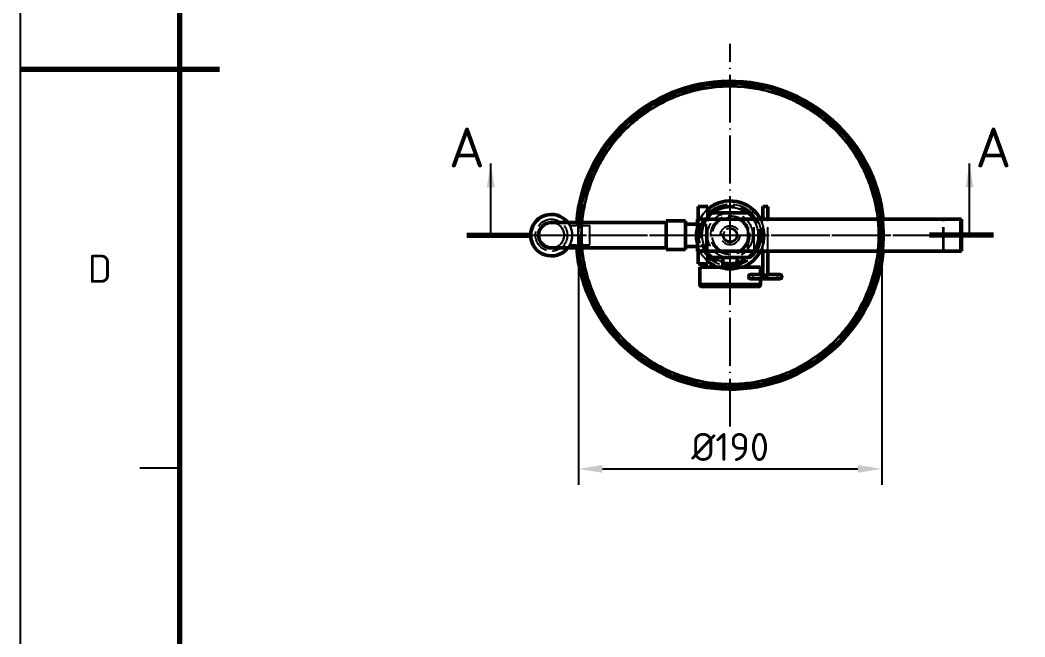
# Model space of a CAD drawing. Header units: millimetres. Extents: x 0 to 420, y 0 to 297.
# Drawn here: x 0 to 125.9, y 77.3 to 154.7 of the extents above; entities that cross this region are included whole.
import ezdxf
from ezdxf.enums import TextEntityAlignment as Align

# ---------------------------------------------------------------- set-up
doc = ezdxf.new("R2010")
doc.units = ezdxf.units.MM
doc.linetypes.add('ISO02-TRAZOS', pattern=[3.75, 3, -0.75])
doc.linetypes.add('ISO04-TRAZO-PUNTO', pattern=[7.625, 6, -0.75, 0.125, -0.75])
for name, color, linetype, lineweight in [('01-VISIBLE', 7, 'CONTINUOUS', 50), ('02-OCULTA', 4, 'ISO02-TRAZOS', 25), ('03-EJE', 1, 'ISO04-TRAZO-PUNTO', 25), ('04-COTA', 3, 'CONTINUOUS', 25), ('06-TEXTO', 7, 'CONTINUOUS', 25), ('07-RECUADRO', 7, 'CONTINUOUS', 70), ('08-FINA', 5, 'CONTINUOUS', 25)]:
    doc.layers.add(name, color=color, linetype=linetype, lineweight=lineweight)
doc.styles.add('ISO3098', font='isocpeur.ttf')
doc.dimstyles.new('FLAMA-ISO', dxfattribs={"dimtxt": 3.5, "dimasz": 3, "dimexe": 2, "dimexo": 1, "dimgap": 1, "dimtad": 1, "dimdec": 1, "dimtxsty": 'ISO3098', "dimcen": 2.5, "dimclrd": 3, "dimclre": 3, "dimclrt": 3, "dimazin": 3, "dimtfac": 1, "dimtmove": 0, "dimatfit": 3, "dimlwd": 25, "dimlwe": 25})

msp = doc.modelspace()

# ---------------------------------------------------------------- hatches: boundary and pattern name
at = {"layer": '08-FINA'}
h = msp.add_hatch(color=7, dxfattribs=at)
h.dxf.hatch_style = 1
h.paths.add_polyline_path([(59, 136.701), (58.5, 133.701), (59.5, 133.701)])
h = msp.add_hatch(color=7, dxfattribs=at)
h.dxf.hatch_style = 1
h.paths.add_polyline_path([(119, 136.701), (118.5, 133.701), (119.5, 133.701)])

# ---------------------------------------------------------------- linework, layer by layer
at = {"layer": '01-VISIBLE'}
for p, q in [((85, 129.701), (85, 131.301)), ((86.2, 129.701), (86.2, 131.301)), ((93.08, 129.701), (93.08, 131.301)), ((93.72, 129.701), (93.72, 131.301)), ((86.8, 130.501), (91.2, 130.501)), ((81, 129.301), (74.6, 129.301)), ((83.4, 129.501), (81, 129.501)), ((84.903, 129.101), (83.4, 129.101)), ((84.903, 125.701), (84.903, 129.701)), ((84.903, 129.701), (117.901, 129.701)), ((117.901, 125.701), (117.901, 129.701)), ((117.998, 129.701), (117.901, 129.701)), ((117.998, 125.701), (117.998, 129.701)), ((81, 126.101), (74.6, 126.101)), ((84.903, 126.301), (83.4, 126.301)), ((83.4, 125.901), (81, 125.901)), ((84.903, 125.701), (117.901, 125.701)), ((85, 124.101), (85, 125.701)), ((86.2, 124.101), (86.2, 125.701)), ((86.8, 124.901), (91.2, 124.901)), ((88.1, 124.901), (88.1, 123.701)), ((89.9, 124.901), (89.9, 123.701)), ((93.08, 122.78), (93.08, 125.701)), ((93.72, 122.78), (93.72, 125.701)), ((117.998, 125.701), (117.901, 125.701)), ((85.2, 123.701), (85.2, 121.501)), ((92.8, 123.701), (92.8, 122.781)), ((92.8, 122.221), (92.8, 121.501))]:
    msp.add_line(p, q, dxfattribs=at)
for points in [[(85, 131.301), (85.1, 131.301), (85.2, 131.301), (85.3, 131.301), (85.4, 131.301), (85.5, 131.301), (85.6, 131.301)], [(85.6, 131.301), (85.7, 131.301), (85.8, 131.301), (85.9, 131.301), (86, 131.301), (86.1, 131.301), (86.2, 131.301)], [(93.08, 131.301), (93.133, 131.301), (93.187, 131.301), (93.24, 131.301), (93.293, 131.301), (93.347, 131.301), (93.4, 131.301)], [(93.4, 131.301), (93.453, 131.301), (93.507, 131.301), (93.56, 131.301), (93.613, 131.301), (93.667, 131.301), (93.72, 131.301)], [(74.6, 129.301), (74.5, 129.301), (74.4, 129.301), (74.3, 129.301), (74.2, 129.301), (74.1, 129.301), (74, 129.301), (73.9, 129.301), (73.8, 129.301), (73.7, 129.301), (73.6, 129.301), (73.5, 129.301), (73.4, 129.301), (73.3, 129.301), (73.2, 129.301), (73.1, 129.301), (73, 129.301), (72.9, 129.301), (72.8, 129.301), (72.7, 129.301), (72.6, 129.301), (72.5, 129.301), (72.4, 129.301), (72.3, 129.301), (72.2, 129.301), (72.1, 129.301), (72, 129.301), (71.9, 129.301), (71.8, 129.301), (71.7, 129.301), (71.6, 129.301), (71.5, 129.301), (71.4, 129.301), (71.3, 129.301), (71.2, 129.301), (71.1, 129.301), (71, 129.301), (70.9, 129.301), (70.8, 129.301), (70.7, 129.301), (70.6, 129.301), (70.5, 129.301), (70.4, 129.301), (70.3, 129.301), (70.2, 129.301), (70.1, 129.301), (70, 129.301), (69.9, 129.301), (69.8, 129.301), (69.7, 129.301), (69.6, 129.301), (69.5, 129.301), (69.4, 129.301), (69.3, 129.301), (69.2, 129.301), (69.1, 129.301), (69, 129.301), (68.9, 129.301), (68.8, 129.301), (68.7, 129.301), (68.6, 129.301), (68.5, 129.301), (68.4, 129.301), (68.3, 129.301), (68.2, 129.301), (68.1, 129.301), (68, 129.301), (67.9, 129.301), (67.8, 129.301), (67.7, 129.301), (67.6, 129.301), (67.5, 129.301), (67.4, 129.301), (67.3, 129.301), (67.2, 129.301), (67.1, 129.301), (67, 129.301), (66.9, 129.301), (66.8, 129.301), (66.7, 129.301), (66.6, 129.301)], [(81, 125.901), (81, 126.001), (81, 126.101), (81, 126.201), (81, 126.301), (81, 126.401), (81, 126.501), (81, 126.601), (81, 126.701), (81, 126.801), (81, 126.901), (81, 127.001), (81, 127.101), (81, 127.201), (81, 127.301), (81, 127.401), (81, 127.501), (81, 127.601), (81, 127.701), (81, 127.801), (81, 127.901), (81, 128.001), (81, 128.101), (81, 128.201), (81, 128.301), (81, 128.401), (81, 128.501), (81, 128.601), (81, 128.701), (81, 128.801), (81, 128.901), (81, 129.001), (81, 129.101), (81, 129.201), (81, 129.301), (81, 129.401), (81, 129.501)], [(83.4, 125.901), (83.4, 126.001), (83.4, 126.101), (83.4, 126.201), (83.4, 126.301), (83.4, 126.401), (83.4, 126.501), (83.4, 126.601), (83.4, 126.701), (83.4, 126.801), (83.4, 126.901), (83.4, 127.001), (83.4, 127.101), (83.4, 127.201), (83.4, 127.301), (83.4, 127.401), (83.4, 127.501), (83.4, 127.601), (83.4, 127.701), (83.4, 127.801), (83.4, 127.901), (83.4, 128.001), (83.4, 128.101), (83.4, 128.201), (83.4, 128.301), (83.4, 128.401), (83.4, 128.501), (83.4, 128.601), (83.4, 128.701), (83.4, 128.801), (83.4, 128.901), (83.4, 129.001), (83.4, 129.101), (83.4, 129.201), (83.4, 129.301), (83.4, 129.401), (83.4, 129.501)], [(74.6, 126.101), (74.5, 126.101), (74.4, 126.101), (74.3, 126.101), (74.2, 126.101), (74.1, 126.101), (74, 126.101), (73.9, 126.101), (73.8, 126.101), (73.7, 126.101), (73.6, 126.101), (73.5, 126.101), (73.4, 126.101), (73.3, 126.101), (73.2, 126.101), (73.1, 126.101), (73, 126.101), (72.9, 126.101), (72.8, 126.101), (72.7, 126.101), (72.6, 126.101), (72.5, 126.101), (72.4, 126.101), (72.3, 126.101), (72.2, 126.101), (72.1, 126.101), (72, 126.101), (71.9, 126.101), (71.8, 126.101), (71.7, 126.101), (71.6, 126.101), (71.5, 126.101), (71.4, 126.101), (71.3, 126.101), (71.2, 126.101), (71.1, 126.101), (71, 126.101), (70.9, 126.101), (70.8, 126.101), (70.7, 126.101), (70.6, 126.101), (70.5, 126.101), (70.4, 126.101), (70.3, 126.101), (70.2, 126.101), (70.1, 126.101), (70, 126.101), (69.9, 126.101), (69.8, 126.101), (69.7, 126.101), (69.6, 126.101), (69.5, 126.101), (69.4, 126.101), (69.3, 126.101), (69.2, 126.101), (69.1, 126.101), (69, 126.101), (68.9, 126.101), (68.8, 126.101), (68.7, 126.101), (68.6, 126.101), (68.5, 126.101), (68.4, 126.101), (68.3, 126.101), (68.2, 126.101), (68.1, 126.101), (68, 126.101), (67.9, 126.101), (67.8, 126.101), (67.7, 126.101), (67.6, 126.101), (67.5, 126.101), (67.4, 126.101), (67.3, 126.101), (67.2, 126.101), (67.1, 126.101), (67, 126.101), (66.9, 126.101), (66.8, 126.101), (66.7, 126.101), (66.6, 126.101)], [(85, 124.101), (85.1, 124.101), (85.2, 124.101), (85.3, 124.101), (85.4, 124.101), (85.5, 124.101), (85.6, 124.101)], [(92.8, 123.701), (92.7, 123.701), (92.6, 123.701), (92.5, 123.701), (92.4, 123.701), (92.3, 123.701), (92.2, 123.701), (92.1, 123.701), (92, 123.701), (91.9, 123.701), (91.8, 123.701), (91.7, 123.701), (91.6, 123.701), (91.5, 123.701), (91.4, 123.701), (91.3, 123.701), (91.2, 123.701), (91.1, 123.701), (91, 123.701), (90.9, 123.701), (90.8, 123.701), (90.7, 123.701), (90.6, 123.701), (90.5, 123.701), (90.4, 123.701), (90.3, 123.701), (90.2, 123.701), (90.1, 123.701), (90, 123.701), (89.9, 123.701), (89.8, 123.701), (89.7, 123.701), (89.6, 123.701), (89.5, 123.701), (89.4, 123.701), (89.3, 123.701), (89.2, 123.701), (89.1, 123.701), (89, 123.701), (88.9, 123.701), (88.8, 123.701), (88.7, 123.701), (88.6, 123.701), (88.5, 123.701), (88.4, 123.701), (88.3, 123.701), (88.2, 123.701), (88.1, 123.701), (88, 123.701), (87.9, 123.701), (87.8, 123.701), (87.7, 123.701), (87.6, 123.701), (87.5, 123.701), (87.4, 123.701), (87.3, 123.701), (87.2, 123.701), (87.1, 123.701), (87, 123.701), (86.9, 123.701), (86.8, 123.701), (86.7, 123.701), (86.6, 123.701), (86.5, 123.701), (86.4, 123.701), (86.3, 123.701), (86.2, 123.701), (86.1, 123.701), (86, 123.701), (85.9, 123.701), (85.8, 123.701), (85.7, 123.701), (85.6, 123.701), (85.5, 123.701), (85.4, 123.701), (85.3, 123.701), (85.2, 123.701)], [(85.6, 124.101), (85.7, 124.101), (85.8, 124.101), (85.9, 124.101), (86, 124.101), (86.1, 124.101), (86.2, 124.101)], [(91.32, 122.501), (91.33, 122.574), (91.358, 122.641), (91.402, 122.699), (91.46, 122.744), (91.528, 122.772), (91.6, 122.781)], [(91.32, 122.501), (91.33, 122.429), (91.358, 122.361), (91.402, 122.303), (91.46, 122.259), (91.528, 122.231), (91.6, 122.221)], [(93.08, 122.781), (92.974, 122.781), (92.869, 122.781), (92.763, 122.781), (92.657, 122.781), (92.551, 122.781), (92.446, 122.781), (92.34, 122.781), (92.234, 122.781), (92.129, 122.781), (92.023, 122.781), (91.917, 122.781), (91.811, 122.781), (91.706, 122.781), (91.6, 122.781)], [(93.4, 122.221), (93.3, 122.221), (93.2, 122.221), (93.1, 122.221), (93, 122.221), (92.9, 122.221), (92.8, 122.221), (92.7, 122.221), (92.6, 122.221), (92.5, 122.221), (92.4, 122.221), (92.3, 122.221), (92.2, 122.221), (92.1, 122.221), (92, 122.221), (91.9, 122.221), (91.8, 122.221), (91.7, 122.221), (91.6, 122.221)], [(91.6, 122.221), (91.6, 122.221), (91.6, 122.221), (91.6, 122.221), (91.6, 122.221), (91.6, 122.221), (91.6, 122.221)], [(93.08, 122.78), (93.08, 122.78), (93.08, 122.781), (93.08, 122.781), (93.081, 122.781), (93.081, 122.781), (93.081, 122.781)], [(93.234, 122.501), (93.224, 122.554), (93.202, 122.603), (93.173, 122.648), (93.141, 122.692), (93.109, 122.735), (93.08, 122.78)], [(93.234, 122.501), (93.261, 122.501), (93.289, 122.501), (93.317, 122.501), (93.345, 122.501), (93.372, 122.501), (93.4, 122.501)], [(93.4, 122.501), (93.428, 122.501), (93.455, 122.501), (93.483, 122.501), (93.511, 122.501), (93.539, 122.501), (93.566, 122.501)], [(93.4, 122.221), (93.506, 122.221), (93.612, 122.221), (93.718, 122.221), (93.824, 122.221), (93.929, 122.221), (94.035, 122.221), (94.141, 122.221), (94.247, 122.221), (94.353, 122.221), (94.459, 122.221), (94.565, 122.221), (94.671, 122.221), (94.776, 122.221), (94.882, 122.221), (94.988, 122.221), (95.094, 122.221), (95.2, 122.221)], [(93.566, 122.501), (93.576, 122.554), (93.598, 122.603), (93.627, 122.648), (93.659, 122.692), (93.691, 122.735), (93.72, 122.78)], [(93.72, 122.78), (93.72, 122.78), (93.72, 122.781), (93.72, 122.781), (93.719, 122.781), (93.719, 122.781), (93.719, 122.781)], [(93.72, 122.781), (93.826, 122.781), (93.931, 122.781), (94.037, 122.781), (94.143, 122.781), (94.249, 122.781), (94.354, 122.781), (94.46, 122.781), (94.566, 122.781), (94.671, 122.781), (94.777, 122.781), (94.883, 122.781), (94.989, 122.781), (95.094, 122.781), (95.2, 122.781)], [(95.48, 122.501), (95.47, 122.574), (95.442, 122.641), (95.398, 122.699), (95.34, 122.744), (95.272, 122.772), (95.2, 122.781)], [(95.2, 122.221), (95.272, 122.231), (95.34, 122.259), (95.398, 122.303), (95.442, 122.361), (95.47, 122.429), (95.48, 122.501)], [(89, 121.501), (88.9, 121.501), (88.8, 121.501), (88.7, 121.501), (88.6, 121.501), (88.5, 121.501), (88.4, 121.501), (88.3, 121.501), (88.2, 121.501), (88.1, 121.501), (88, 121.501), (87.9, 121.501), (87.8, 121.501), (87.7, 121.501), (87.6, 121.501), (87.5, 121.501), (87.4, 121.501), (87.3, 121.501), (87.2, 121.501), (87.1, 121.501), (87, 121.501), (86.9, 121.501), (86.8, 121.501), (86.7, 121.501), (86.6, 121.501), (86.5, 121.501), (86.4, 121.501), (86.3, 121.501), (86.2, 121.501), (86.1, 121.501), (86, 121.501), (85.9, 121.501), (85.8, 121.501), (85.7, 121.501), (85.6, 121.501), (85.5, 121.501), (85.4, 121.501), (85.3, 121.501), (85.2, 121.501)], [(85.2, 121.501), (85.208, 121.439), (85.232, 121.381), (85.27, 121.332), (85.32, 121.293), (85.378, 121.269), (85.44, 121.261)], [(89, 121.261), (88.898, 121.261), (88.797, 121.261), (88.695, 121.261), (88.593, 121.261), (88.491, 121.261), (88.39, 121.261), (88.288, 121.261), (88.186, 121.261), (88.085, 121.261), (87.983, 121.261), (87.881, 121.261), (87.779, 121.261), (87.678, 121.261), (87.576, 121.261), (87.474, 121.261), (87.373, 121.261), (87.271, 121.261), (87.169, 121.261), (87.067, 121.261), (86.966, 121.261), (86.864, 121.261), (86.762, 121.261), (86.661, 121.261), (86.559, 121.261), (86.457, 121.261), (86.355, 121.261), (86.254, 121.261), (86.152, 121.261), (86.05, 121.261), (85.949, 121.261), (85.847, 121.261), (85.745, 121.261), (85.643, 121.261), (85.542, 121.261), (85.44, 121.261)], [(85.44, 121.261), (85.54, 121.261), (85.641, 121.261), (85.741, 121.261), (85.841, 121.261), (85.941, 121.261), (86.042, 121.261), (86.142, 121.261), (86.242, 121.261), (86.343, 121.261), (86.443, 121.261), (86.543, 121.261), (86.643, 121.261), (86.744, 121.261), (86.844, 121.261), (86.944, 121.261), (87.045, 121.261), (87.145, 121.261), (87.245, 121.261), (87.345, 121.261), (87.446, 121.261), (87.546, 121.261), (87.646, 121.261), (87.746, 121.261), (87.847, 121.261), (87.947, 121.261), (88.047, 121.261), (88.148, 121.261), (88.248, 121.261), (88.348, 121.261), (88.448, 121.261), (88.549, 121.261), (88.649, 121.261), (88.749, 121.261), (88.85, 121.261), (88.95, 121.261), (89.05, 121.261), (89.15, 121.261), (89.251, 121.261), (89.351, 121.261), (89.451, 121.261), (89.552, 121.261), (89.652, 121.261), (89.752, 121.261), (89.852, 121.261), (89.953, 121.261), (90.053, 121.261), (90.153, 121.261), (90.254, 121.261), (90.354, 121.261), (90.454, 121.261), (90.554, 121.261), (90.655, 121.261), (90.755, 121.261), (90.855, 121.261), (90.955, 121.261), (91.056, 121.261), (91.156, 121.261), (91.256, 121.261), (91.357, 121.261), (91.457, 121.261), (91.557, 121.261), (91.657, 121.261), (91.758, 121.261), (91.858, 121.261), (91.958, 121.261), (92.059, 121.261), (92.159, 121.261), (92.259, 121.261), (92.359, 121.261), (92.46, 121.261), (92.56, 121.261)], [(92.8, 121.501), (92.7, 121.501), (92.6, 121.501), (92.5, 121.501), (92.4, 121.501), (92.3, 121.501), (92.2, 121.501), (92.1, 121.501), (92, 121.501), (91.9, 121.501), (91.8, 121.501), (91.7, 121.501), (91.6, 121.501), (91.5, 121.501), (91.4, 121.501), (91.3, 121.501), (91.2, 121.501), (91.1, 121.501), (91, 121.501), (90.9, 121.501), (90.8, 121.501), (90.7, 121.501), (90.6, 121.501), (90.5, 121.501), (90.4, 121.501), (90.3, 121.501), (90.2, 121.501), (90.1, 121.501), (90, 121.501), (89.9, 121.501), (89.8, 121.501), (89.7, 121.501), (89.6, 121.501), (89.5, 121.501), (89.4, 121.501), (89.3, 121.501), (89.2, 121.501), (89.1, 121.501), (89, 121.501)], [(89, 121.261), (89.102, 121.261), (89.203, 121.261), (89.305, 121.261), (89.407, 121.261), (89.509, 121.261), (89.61, 121.261), (89.712, 121.261), (89.814, 121.261), (89.915, 121.261), (90.017, 121.261), (90.119, 121.261), (90.221, 121.261), (90.322, 121.261), (90.424, 121.261), (90.526, 121.261), (90.627, 121.261), (90.729, 121.261), (90.831, 121.261), (90.933, 121.261), (91.034, 121.261), (91.136, 121.261), (91.238, 121.261), (91.339, 121.261), (91.441, 121.261), (91.543, 121.261), (91.645, 121.261), (91.746, 121.261), (91.848, 121.261), (91.95, 121.261), (92.051, 121.261), (92.153, 121.261), (92.255, 121.261), (92.357, 121.261), (92.458, 121.261), (92.56, 121.261)], [(92.8, 121.501), (92.792, 121.439), (92.768, 121.381), (92.73, 121.332), (92.68, 121.293), (92.622, 121.269), (92.56, 121.261)]]:
    msp.add_lwpolyline(points, dxfattribs=at)
for centre, radius, start, end in [((89, 127.701), 19.3, 5.94806, 175.24463), ((89, 127.701), 19.1, 6.01058, 175.19472), ((89, 127.701), 4.3, 27.71775, 130.62933), ((66.6, 127.701), 2.6, 37.97987, -37.97987), ((86.8, 129.701), 0.8, 90, 138.59038), ((91.2, 129.701), 0.8, 0, 90), ((66.6, 127.701), 1.6, 90, -90), ((89, 127.701), 19.3, -175.24463, -5.94806), ((89, 127.701), 19.1, -175.19472, -6.01058), ((86.8, 125.701), 0.8, -138.59038, -90), ((89, 127.701), 4.3, -68.4711, -27.71775), ((91.2, 125.701), 0.8, -90, 0), ((89, 127.701), 4.3, -130.62933, -111.5289)]:
    msp.add_arc(centre, radius, start, end, dxfattribs=at)
at = {"layer": '02-OCULTA'}
for p, q in [((86.8, 130.501), (91.2, 130.501)), ((68.952, 128.901), (69.737, 128.901)), ((68.952, 128.901), (69.737, 128.901)), ((70.078, 128.901), (71.4, 128.901)), ((70.078, 128.901), (71.4, 128.901)), ((71.4, 126.501), (71.4, 128.901)), ((71.4, 126.501), (71.4, 128.901)), ((85, 129.701), (84.903, 129.701)), ((86, 129.101), (84.903, 129.101)), ((85, 125.701), (85, 129.701)), ((85, 129.701), (117.998, 129.701)), ((85, 125.701), (85, 129.701)), ((86, 125.701), (86, 129.701)), ((86, 125.701), (86, 129.701)), ((86.2, 125.701), (86.2, 129.701)), ((91.204, 129.701), (91.288, 129.701)), ((91.204, 125.701), (91.204, 129.701)), ((91.204, 129.701), (115.715, 129.701)), ((91.288, 125.701), (91.288, 129.701)), ((91.288, 129.701), (115.799, 129.701)), ((92, 125.701), (92, 129.701)), ((92, 125.701), (92, 129.701)), ((93.08, 125.701), (93.08, 129.701)), ((93.72, 125.701), (93.72, 129.701)), ((115.715, 129.701), (115.799, 129.701)), ((115.715, 125.701), (115.715, 129.701)), ((115.799, 125.701), (115.799, 129.701)), ((68.952, 126.501), (69.737, 126.501)), ((68.952, 126.501), (69.737, 126.501)), ((70.078, 126.501), (71.4, 126.501)), ((70.078, 126.501), (71.4, 126.501)), ((86, 126.301), (84.903, 126.301)), ((85, 125.701), (84.903, 125.701)), ((85, 125.701), (117.998, 125.701)), ((86.8, 124.901), (91.2, 124.901)), ((91.204, 125.701), (91.288, 125.701)), ((91.204, 125.701), (115.715, 125.701)), ((91.288, 125.701), (115.799, 125.701)), ((115.715, 125.701), (115.799, 125.701)), ((92.8, 122.781), (92.8, 122.221)), ((88.7, 108.801), (89.3, 108.801)), ((88.7, 108.641), (88.7, 108.801)), ((88.7, 108.641), (88.7, 108.801)), ((88.7, 108.801), (89.3, 108.801)), ((88.7, 108.641), (89.3, 108.641)), ((88.7, 108.641), (89.3, 108.641)), ((89.3, 108.641), (89.3, 108.801)), ((89.3, 108.641), (89.3, 108.801))]:
    msp.add_line(p, q, dxfattribs=at)
for points in [[(107.7, 127.701), (107.698, 127.995), (107.691, 128.289), (107.68, 128.582), (107.664, 128.875), (107.643, 129.168), (107.618, 129.461), (107.588, 129.753), (107.553, 130.045), (107.514, 130.336), (107.47, 130.627), (107.422, 130.916), (107.369, 131.205), (107.312, 131.493), (107.25, 131.78), (107.183, 132.067), (107.112, 132.352), (107.037, 132.636), (106.957, 132.918), (106.873, 133.2), (106.784, 133.48), (106.691, 133.758), (106.594, 134.035), (106.492, 134.311), (106.386, 134.585), (106.276, 134.857), (106.162, 135.128), (106.043, 135.396), (105.92, 135.663), (105.793, 135.928), (105.661, 136.191), (105.526, 136.451), (105.387, 136.71), (105.243, 136.966), (105.096, 137.22), (104.944, 137.472), (104.789, 137.721), (104.629, 137.968), (104.466, 138.212), (104.299, 138.454), (104.129, 138.693), (103.954, 138.929), (103.776, 139.163), (103.594, 139.393), (103.409, 139.621), (103.22, 139.846), (103.027, 140.068), (102.831, 140.287), (102.632, 140.503), (102.429, 140.715), (102.223, 140.924), (102.014, 141.13), (101.801, 141.333), (101.586, 141.533), (101.367, 141.729), (101.145, 141.921), (100.92, 142.11), (100.692, 142.296), (100.462, 142.477), (100.228, 142.656), (99.992, 142.83), (99.753, 143.001), (99.511, 143.168), (99.267, 143.331), (99.02, 143.49), (98.771, 143.646), (98.519, 143.797), (98.265, 143.945), (98.009, 144.088), (97.75, 144.228), (97.49, 144.363), (97.227, 144.494), (96.962, 144.622), (96.695, 144.745), (96.427, 144.863), (96.156, 144.978), (95.884, 145.088), (95.61, 145.194), (95.334, 145.296), (95.057, 145.393), (94.779, 145.486), (94.499, 145.574), (94.217, 145.659), (93.934, 145.738), (93.651, 145.814), (93.365, 145.884), (93.079, 145.951), (92.792, 146.013), (92.504, 146.07), (92.215, 146.123), (91.925, 146.171), (91.635, 146.214), (91.344, 146.254), (91.052, 146.288), (90.76, 146.318), (90.467, 146.343), (90.174, 146.364), (89.881, 146.38), (89.587, 146.392), (89.294, 146.399), (89, 146.401), (88.706, 146.399), (88.413, 146.392), (88.119, 146.38), (87.826, 146.364), (87.533, 146.343), (87.24, 146.318), (86.948, 146.288), (86.656, 146.254), (86.365, 146.214), (86.075, 146.171), (85.785, 146.123), (85.496, 146.07), (85.208, 146.013), (84.921, 145.951), (84.635, 145.884), (84.349, 145.814), (84.066, 145.738), (83.783, 145.659), (83.501, 145.575), (83.221, 145.486), (82.943, 145.393), (82.666, 145.296), (82.39, 145.194), (82.116, 145.088), (81.844, 144.978), (81.573, 144.863), (81.305, 144.745), (81.038, 144.622), (80.773, 144.494), (80.51, 144.363), (80.25, 144.228), (79.991, 144.088), (79.735, 143.945), (79.481, 143.797), (79.229, 143.646), (78.98, 143.49), (78.733, 143.331), (78.489, 143.168), (78.247, 143.001), (78.008, 142.83), (77.772, 142.656), (77.538, 142.477), (77.308, 142.296), (77.08, 142.11), (76.855, 141.921), (76.633, 141.729), (76.414, 141.533), (76.199, 141.333), (75.986, 141.13), (75.777, 140.924), (75.571, 140.715), (75.368, 140.502), (75.169, 140.287), (74.973, 140.068), (74.78, 139.846), (74.591, 139.621), (74.406, 139.393), (74.224, 139.163), (74.046, 138.929), (73.871, 138.693), (73.701, 138.454), (73.534, 138.212), (73.371, 137.968), (73.211, 137.721), (73.056, 137.472), (72.904, 137.22), (72.757, 136.966), (72.613, 136.71), (72.474, 136.451), (72.339, 136.191), (72.207, 135.928), (72.08, 135.663), (71.957, 135.396), (71.838, 135.128), (71.724, 134.857), (71.614, 134.585), (71.508, 134.311), (71.406, 134.035), (71.308, 133.758), (71.215, 133.48), (71.127, 133.2), (71.043, 132.918), (70.963, 132.636), (70.887, 132.352), (70.817, 132.067), (70.75, 131.781), (70.688, 131.493), (70.631, 131.205), (70.578, 130.916), (70.53, 130.627), (70.486, 130.336), (70.447, 130.045), (70.412, 129.753), (70.382, 129.461), (70.357, 129.168), (70.336, 128.875), (70.32, 128.582), (70.309, 128.289), (70.302, 127.995), (70.299, 127.701), (70.302, 127.408), (70.308, 127.114), (70.32, 126.82), (70.336, 126.527), (70.357, 126.234), (70.382, 125.941), (70.412, 125.649), (70.447, 125.358), (70.486, 125.066), (70.53, 124.776), (70.578, 124.486), (70.631, 124.197), (70.689, 123.909), (70.75, 123.622), (70.817, 123.336), (70.888, 123.051), (70.963, 122.767), (71.043, 122.484), (71.127, 122.203), (71.216, 121.923), (71.309, 121.644), (71.406, 121.367), (71.508, 121.092), (71.614, 120.818), (71.724, 120.545), (71.838, 120.275), (71.957, 120.006), (72.08, 119.739), (72.207, 119.475), (72.339, 119.212), (72.474, 118.951), (72.613, 118.693), (72.757, 118.436), (72.904, 118.182), (73.056, 117.931), (73.211, 117.681), (73.37, 117.435), (73.534, 117.19), (73.701, 116.949), (73.871, 116.71), (74.046, 116.473), (74.224, 116.24), (74.406, 116.009), (74.591, 115.781), (74.78, 115.556), (74.973, 115.335), (75.169, 115.116), (75.368, 114.9), (75.571, 114.687), (75.777, 114.478), (75.986, 114.272), (76.199, 114.069), (76.414, 113.87), (76.633, 113.674), (76.855, 113.481), (77.08, 113.292), (77.308, 113.107), (77.538, 112.925), (77.772, 112.747), (78.008, 112.572), (78.247, 112.402), (78.489, 112.235), (78.733, 112.071), (78.98, 111.912), (79.229, 111.757), (79.481, 111.605), (79.735, 111.458), (79.991, 111.314), (80.25, 111.175), (80.51, 111.039), (80.773, 110.908), (81.038, 110.781), (81.305, 110.658), (81.573, 110.539), (81.844, 110.425), (82.116, 110.315), (82.39, 110.209), (82.666, 110.107), (82.943, 110.01), (83.221, 109.917), (83.501, 109.828), (83.783, 109.744), (84.066, 109.664), (84.349, 109.589), (84.635, 109.518), (84.921, 109.452), (85.208, 109.39), (85.496, 109.333), (85.785, 109.28), (86.075, 109.232), (86.365, 109.188), (86.656, 109.149), (86.948, 109.114), (87.24, 109.084), (87.533, 109.059), (87.826, 109.038), (88.119, 109.022), (88.413, 109.011), (88.706, 109.004), (89, 109.002), (89.294, 109.004), (89.587, 109.011), (89.881, 109.022), (90.174, 109.038), (90.467, 109.059), (90.76, 109.084), (91.052, 109.114), (91.344, 109.149), (91.635, 109.188), (91.925, 109.232), (92.215, 109.28), (92.504, 109.333), (92.792, 109.39), (93.079, 109.452), (93.365, 109.518), (93.651, 109.589), (93.934, 109.664), (94.217, 109.744), (94.499, 109.828), (94.779, 109.917), (95.057, 110.01), (95.334, 110.107), (95.61, 110.209), (95.884, 110.314), (96.156, 110.425), (96.427, 110.539), (96.695, 110.658), (96.962, 110.781), (97.227, 110.908), (97.49, 111.039), (97.75, 111.175), (98.009, 111.314), (98.265, 111.458), (98.519, 111.605), (98.771, 111.757), (99.02, 111.912), (99.267, 112.071), (99.511, 112.235), (99.753, 112.402), (99.992, 112.572), (100.228, 112.747), (100.462, 112.925), (100.692, 113.107), (100.92, 113.292), (101.145, 113.481), (101.367, 113.674), (101.586, 113.87), (101.801, 114.069), (102.014, 114.272), (102.223, 114.478), (102.429, 114.687), (102.632, 114.9), (102.831, 115.116), (103.027, 115.335), (103.22, 115.556), (103.409, 115.781), (103.594, 116.009), (103.776, 116.24), (103.954, 116.473), (104.129, 116.71), (104.299, 116.949), (104.466, 117.19), (104.629, 117.435), (104.789, 117.681), (104.944, 117.931), (105.096, 118.182), (105.243, 118.436), (105.387, 118.693), (105.526, 118.951), (105.661, 119.212), (105.793, 119.475), (105.92, 119.739), (106.043, 120.006), (106.162, 120.275), (106.276, 120.545), (106.386, 120.818), (106.492, 121.092), (106.594, 121.367), (106.691, 121.644), (106.784, 121.923), (106.873, 122.203), (106.957, 122.484), (107.037, 122.767), (107.112, 123.051), (107.183, 123.336), (107.25, 123.622), (107.312, 123.909), (107.369, 124.197), (107.422, 124.486), (107.47, 124.776), (107.514, 125.066), (107.553, 125.358), (107.588, 125.649), (107.618, 125.941), (107.643, 126.234), (107.664, 126.527), (107.68, 126.82), (107.691, 127.114), (107.698, 127.408), (107.7, 127.701)], [(107.6, 127.701), (107.598, 127.993), (107.591, 128.286), (107.58, 128.577), (107.564, 128.869), (107.543, 129.161), (107.518, 129.452), (107.488, 129.742), (107.454, 130.032), (107.415, 130.322), (107.371, 130.611), (107.323, 130.899), (107.271, 131.187), (107.214, 131.473), (107.152, 131.759), (107.086, 132.043), (107.016, 132.327), (106.941, 132.609), (106.861, 132.89), (106.777, 133.17), (106.689, 133.449), (106.597, 133.726), (106.5, 134.002), (106.399, 134.276), (106.293, 134.548), (106.184, 134.819), (106.07, 135.088), (105.952, 135.355), (105.829, 135.621), (105.703, 135.884), (105.572, 136.145), (105.438, 136.405), (105.299, 136.662), (105.156, 136.917), (105.01, 137.169), (104.859, 137.42), (104.704, 137.668), (104.546, 137.913), (104.384, 138.156), (104.218, 138.396), (104.048, 138.634), (103.874, 138.869), (103.697, 139.101), (103.516, 139.331), (103.332, 139.557), (103.144, 139.781), (102.952, 140.002), (102.757, 140.22), (102.559, 140.434), (102.357, 140.645), (102.152, 140.854), (101.944, 141.059), (101.733, 141.26), (101.518, 141.459), (101.301, 141.654), (101.08, 141.845), (100.856, 142.033), (100.63, 142.218), (100.4, 142.398), (100.168, 142.576), (99.933, 142.749), (99.695, 142.919), (99.455, 143.085), (99.212, 143.248), (98.967, 143.406), (98.719, 143.561), (98.468, 143.711), (98.216, 143.858), (97.961, 144.001), (97.704, 144.139), (97.444, 144.274), (97.183, 144.405), (96.92, 144.531), (96.654, 144.653), (96.387, 144.772), (96.118, 144.885), (95.847, 144.995), (95.575, 145.1), (95.301, 145.202), (95.025, 145.298), (94.748, 145.391), (94.469, 145.479), (94.189, 145.563), (93.908, 145.642), (93.626, 145.717), (93.342, 145.787), (93.057, 145.853), (92.772, 145.915), (92.485, 145.972), (92.198, 146.024), (91.91, 146.072), (91.621, 146.115), (91.331, 146.154), (91.041, 146.189), (90.75, 146.218), (90.459, 146.244), (90.168, 146.264), (89.876, 146.28), (89.584, 146.292), (89.292, 146.299), (89, 146.301), (88.708, 146.299), (88.416, 146.292), (88.124, 146.28), (87.832, 146.264), (87.541, 146.244), (87.25, 146.218), (86.959, 146.189), (86.669, 146.154), (86.379, 146.115), (86.09, 146.072), (85.802, 146.024), (85.515, 145.972), (85.228, 145.915), (84.943, 145.853), (84.658, 145.787), (84.374, 145.717), (84.092, 145.642), (83.811, 145.563), (83.531, 145.479), (83.252, 145.391), (82.975, 145.298), (82.699, 145.202), (82.425, 145.101), (82.153, 144.995), (81.882, 144.885), (81.613, 144.772), (81.346, 144.653), (81.08, 144.531), (80.817, 144.405), (80.556, 144.274), (80.296, 144.139), (80.039, 144.001), (79.784, 143.858), (79.532, 143.711), (79.281, 143.561), (79.033, 143.406), (78.788, 143.248), (78.545, 143.085), (78.305, 142.919), (78.067, 142.749), (77.832, 142.576), (77.6, 142.398), (77.37, 142.218), (77.144, 142.033), (76.92, 141.845), (76.699, 141.654), (76.482, 141.459), (76.267, 141.26), (76.056, 141.059), (75.848, 140.854), (75.643, 140.645), (75.441, 140.434), (75.243, 140.219), (75.048, 140.002), (74.856, 139.781), (74.668, 139.557), (74.484, 139.331), (74.303, 139.101), (74.126, 138.869), (73.952, 138.634), (73.783, 138.396), (73.616, 138.156), (73.454, 137.913), (73.296, 137.668), (73.141, 137.42), (72.991, 137.169), (72.844, 136.917), (72.701, 136.662), (72.562, 136.405), (72.428, 136.145), (72.297, 135.884), (72.171, 135.621), (72.048, 135.355), (71.93, 135.088), (71.816, 134.819), (71.707, 134.548), (71.601, 134.276), (71.5, 134.002), (71.403, 133.726), (71.311, 133.449), (71.222, 133.17), (71.139, 132.89), (71.059, 132.609), (70.984, 132.327), (70.914, 132.043), (70.848, 131.759), (70.786, 131.473), (70.729, 131.187), (70.676, 130.899), (70.628, 130.611), (70.585, 130.322), (70.546, 130.033), (70.512, 129.742), (70.482, 129.452), (70.457, 129.161), (70.436, 128.869), (70.42, 128.577), (70.409, 128.286), (70.402, 127.993), (70.399, 127.701), (70.402, 127.409), (70.408, 127.117), (70.42, 126.825), (70.436, 126.533), (70.457, 126.242), (70.482, 125.951), (70.512, 125.66), (70.546, 125.37), (70.585, 125.081), (70.629, 124.792), (70.677, 124.503), (70.729, 124.216), (70.786, 123.93), (70.848, 123.644), (70.914, 123.359), (70.985, 123.076), (71.06, 122.793), (71.139, 122.512), (71.223, 122.232), (71.311, 121.954), (71.403, 121.677), (71.5, 121.401), (71.601, 121.127), (71.707, 120.854), (71.816, 120.584), (71.93, 120.315), (72.048, 120.047), (72.171, 119.782), (72.297, 119.519), (72.428, 119.257), (72.562, 118.998), (72.701, 118.741), (72.844, 118.486), (72.99, 118.233), (73.141, 117.983), (73.296, 117.735), (73.454, 117.489), (73.616, 117.246), (73.782, 117.006), (73.952, 116.768), (74.126, 116.533), (74.303, 116.301), (74.484, 116.072), (74.668, 115.845), (74.856, 115.621), (75.048, 115.401), (75.243, 115.183), (75.441, 114.968), (75.643, 114.757), (75.848, 114.549), (76.056, 114.344), (76.267, 114.142), (76.482, 113.944), (76.699, 113.749), (76.92, 113.557), (77.144, 113.369), (77.37, 113.185), (77.6, 113.004), (77.832, 112.827), (78.067, 112.653), (78.305, 112.483), (78.545, 112.317), (78.788, 112.155), (79.033, 111.997), (79.281, 111.842), (79.532, 111.691), (79.784, 111.545), (80.039, 111.402), (80.296, 111.263), (80.556, 111.128), (80.817, 110.998), (81.08, 110.871), (81.346, 110.749), (81.613, 110.631), (81.882, 110.517), (82.153, 110.407), (82.425, 110.302), (82.699, 110.201), (82.975, 110.104), (83.252, 110.012), (83.531, 109.924), (83.811, 109.84), (84.092, 109.761), (84.374, 109.686), (84.658, 109.615), (84.943, 109.549), (85.228, 109.488), (85.515, 109.431), (85.802, 109.378), (86.09, 109.33), (86.379, 109.287), (86.669, 109.248), (86.959, 109.214), (87.25, 109.184), (87.541, 109.159), (87.832, 109.138), (88.124, 109.122), (88.416, 109.111), (88.708, 109.104), (89, 109.102), (89.292, 109.104), (89.584, 109.111), (89.876, 109.122), (90.168, 109.138), (90.459, 109.159), (90.75, 109.184), (91.041, 109.214), (91.331, 109.248), (91.621, 109.287), (91.91, 109.33), (92.198, 109.378), (92.485, 109.431), (92.772, 109.488), (93.057, 109.549), (93.342, 109.615), (93.626, 109.686), (93.908, 109.761), (94.189, 109.84), (94.469, 109.924), (94.748, 110.012), (95.025, 110.104), (95.301, 110.201), (95.575, 110.302), (95.847, 110.407), (96.118, 110.517), (96.387, 110.631), (96.654, 110.749), (96.92, 110.871), (97.183, 110.998), (97.444, 111.128), (97.704, 111.263), (97.961, 111.402), (98.216, 111.545), (98.468, 111.691), (98.719, 111.842), (98.967, 111.997), (99.212, 112.155), (99.455, 112.317), (99.695, 112.483), (99.933, 112.653), (100.168, 112.827), (100.4, 113.004), (100.63, 113.185), (100.856, 113.369), (101.08, 113.557), (101.301, 113.749), (101.518, 113.944), (101.733, 114.142), (101.944, 114.344), (102.152, 114.549), (102.357, 114.757), (102.559, 114.968), (102.757, 115.183), (102.952, 115.401), (103.144, 115.621), (103.332, 115.845), (103.516, 116.072), (103.697, 116.301), (103.874, 116.533), (104.048, 116.768), (104.218, 117.006), (104.384, 117.247), (104.546, 117.489), (104.704, 117.735), (104.859, 117.983), (105.01, 118.233), (105.156, 118.486), (105.299, 118.741), (105.438, 118.998), (105.572, 119.257), (105.703, 119.519), (105.829, 119.782), (105.952, 120.047), (106.07, 120.315), (106.184, 120.584), (106.293, 120.854), (106.399, 121.127), (106.5, 121.401), (106.597, 121.677), (106.689, 121.954), (106.777, 122.232), (106.861, 122.512), (106.941, 122.793), (107.016, 123.076), (107.086, 123.359), (107.152, 123.644), (107.214, 123.929), (107.271, 124.216), (107.323, 124.503), (107.372, 124.792), (107.415, 125.081), (107.454, 125.37), (107.488, 125.66), (107.518, 125.951), (107.543, 126.242), (107.564, 126.533), (107.58, 126.825), (107.591, 127.117), (107.598, 127.409), (107.6, 127.701)], [(86.2, 131.301), (86.1, 131.301), (86, 131.301), (85.9, 131.301), (85.8, 131.301), (85.7, 131.301), (85.6, 131.301), (85.5, 131.301), (85.4, 131.301), (85.3, 131.301), (85.2, 131.301), (85.1, 131.301), (85, 131.301)], [(92.5, 127.701), (92.499, 127.601), (92.494, 127.501), (92.487, 127.4), (92.477, 127.3), (92.464, 127.201), (92.448, 127.102), (92.43, 127.003), (92.408, 126.905), (92.384, 126.808), (92.357, 126.711), (92.327, 126.615), (92.295, 126.52), (92.259, 126.426), (92.221, 126.333), (92.181, 126.241), (92.138, 126.15), (92.092, 126.061), (92.044, 125.973), (91.993, 125.886), (91.939, 125.801), (91.884, 125.718), (91.826, 125.636), (91.765, 125.556), (91.703, 125.477), (91.638, 125.401), (91.571, 125.326), (91.501, 125.253), (91.43, 125.182), (91.357, 125.114), (91.282, 125.047), (91.205, 124.983), (91.126, 124.921), (91.045, 124.861), (90.963, 124.803), (90.879, 124.748), (90.793, 124.696), (90.706, 124.645), (90.618, 124.598), (90.528, 124.553), (90.437, 124.51), (90.345, 124.47), (90.252, 124.433), (90.158, 124.398), (90.062, 124.366), (89.966, 124.337), (89.869, 124.311), (89.772, 124.287), (89.674, 124.267), (89.575, 124.249), (89.475, 124.234), (89.376, 124.222), (89.276, 124.212), (89.176, 124.206), (89.075, 124.202), (88.975, 124.201), (88.874, 124.204), (88.774, 124.209), (88.674, 124.216), (88.574, 124.227), (88.475, 124.241), (88.376, 124.257), (88.277, 124.277), (88.179, 124.299), (88.082, 124.324), (87.985, 124.351), (87.89, 124.382), (87.795, 124.415), (87.701, 124.451), (87.609, 124.49), (87.517, 124.531), (87.427, 124.575), (87.338, 124.621), (87.25, 124.67), (87.164, 124.722), (87.079, 124.776), (86.996, 124.832), (86.914, 124.891), (86.835, 124.952), (86.757, 125.015), (86.681, 125.08), (86.606, 125.148), (86.534, 125.218), (86.464, 125.289), (86.396, 125.363), (86.33, 125.439), (86.266, 125.516), (86.204, 125.596), (86.145, 125.677), (86.088, 125.759), (86.034, 125.844), (85.981, 125.93), (85.932, 126.017), (85.885, 126.106), (85.84, 126.196), (85.798, 126.287), (85.759, 126.379), (85.723, 126.473), (85.689, 126.567), (85.658, 126.663), (85.629, 126.759), (85.604, 126.856), (85.581, 126.954), (85.561, 127.052), (85.544, 127.151), (85.529, 127.251), (85.518, 127.35), (85.509, 127.45), (85.503, 127.551), (85.5, 127.651), (85.5, 127.751), (85.503, 127.852), (85.509, 127.952), (85.518, 128.052), (85.529, 128.152), (85.543, 128.251), (85.561, 128.35), (85.581, 128.449), (85.604, 128.546), (85.629, 128.643), (85.658, 128.74), (85.689, 128.835), (85.723, 128.93), (85.759, 129.023), (85.798, 129.116), (85.84, 129.207), (85.885, 129.297), (85.932, 129.386), (85.982, 129.473), (86.034, 129.559), (86.088, 129.643), (86.145, 129.726), (86.204, 129.807), (86.266, 129.886), (86.33, 129.964), (86.396, 130.039), (86.464, 130.113), (86.534, 130.185), (86.606, 130.255), (86.681, 130.322), (86.757, 130.388), (86.835, 130.451), (86.914, 130.512), (86.996, 130.571), (87.079, 130.627), (87.164, 130.681), (87.25, 130.732), (87.338, 130.781), (87.427, 130.828), (87.517, 130.872), (87.609, 130.913), (87.701, 130.951), (87.795, 130.987), (87.89, 131.021), (87.985, 131.051), (88.082, 131.079), (88.179, 131.104), (88.277, 131.126), (88.376, 131.145), (88.475, 131.162), (88.574, 131.175), (88.674, 131.186), (88.774, 131.194), (88.874, 131.199), (88.975, 131.201), (89.075, 131.2), (89.176, 131.197), (89.276, 131.19), (89.376, 131.181), (89.475, 131.169), (89.575, 131.154), (89.674, 131.136), (89.772, 131.115), (89.869, 131.092), (89.966, 131.065), (90.062, 131.036), (90.158, 131.004), (90.252, 130.97), (90.345, 130.932), (90.437, 130.893), (90.528, 130.85), (90.618, 130.805), (90.706, 130.757), (90.793, 130.707), (90.879, 130.654), (90.963, 130.599), (91.045, 130.542), (91.126, 130.482), (91.205, 130.42), (91.282, 130.355), (91.357, 130.289), (91.43, 130.22), (91.501, 130.149), (91.571, 130.077), (91.638, 130.002), (91.703, 129.925), (91.765, 129.847), (91.826, 129.767), (91.884, 129.685), (91.939, 129.601), (91.993, 129.516), (92.044, 129.429), (92.092, 129.341), (92.138, 129.252), (92.181, 129.161), (92.221, 129.07), (92.259, 128.977), (92.295, 128.883), (92.327, 128.788), (92.357, 128.692), (92.384, 128.595), (92.408, 128.498), (92.43, 128.399), (92.448, 128.301), (92.464, 128.202), (92.477, 128.102), (92.487, 128.002), (92.494, 127.902), (92.499, 127.802), (92.5, 127.701)], [(93.72, 131.301), (93.613, 131.301), (93.507, 131.301), (93.4, 131.301), (93.293, 131.301), (93.187, 131.301), (93.08, 131.301)], [(81, 129.501), (81, 129.395), (81, 129.29), (81, 129.184), (81, 129.078), (81, 128.972), (81, 128.866), (81, 128.76), (81, 128.654), (81, 128.548), (81, 128.442), (81, 128.337), (81, 128.231), (81, 128.125), (81, 128.019), (81, 127.913), (81, 127.807), (81, 127.701)], [(81, 126.101), (81, 126.201), (81, 126.301), (81, 126.401), (81, 126.501), (81, 126.601), (81, 126.701), (81, 126.801), (81, 126.901), (81, 127.001), (81, 127.101), (81, 127.201), (81, 127.301), (81, 127.401), (81, 127.501), (81, 127.601), (81, 127.701), (81, 127.801), (81, 127.901), (81, 128.001), (81, 128.101), (81, 128.201), (81, 128.301), (81, 128.401), (81, 128.501), (81, 128.601), (81, 128.701), (81, 128.801), (81, 128.901), (81, 129.001), (81, 129.101), (81, 129.201), (81, 129.301)], [(81, 129.301), (81, 129.195), (81, 129.088), (81, 128.981), (81, 128.875), (81, 128.768), (81, 128.661), (81, 128.555), (81, 128.448), (81, 128.341), (81, 128.235), (81, 128.128), (81, 128.021), (81, 127.915), (81, 127.808), (81, 127.701)], [(83.4, 129.501), (83.4, 129.395), (83.4, 129.29), (83.4, 129.184), (83.4, 129.078), (83.4, 128.972), (83.4, 128.866), (83.4, 128.76), (83.4, 128.654), (83.4, 128.548), (83.4, 128.442), (83.4, 128.337), (83.4, 128.231), (83.4, 128.125), (83.4, 128.019), (83.4, 127.913), (83.4, 127.807), (83.4, 127.701)], [(83.4, 126.301), (83.4, 126.401), (83.4, 126.501), (83.4, 126.601), (83.4, 126.701), (83.4, 126.801), (83.4, 126.901), (83.4, 127.001), (83.4, 127.101), (83.4, 127.201), (83.4, 127.301), (83.4, 127.401), (83.4, 127.501), (83.4, 127.601), (83.4, 127.701), (83.4, 127.801), (83.4, 127.901), (83.4, 128.001), (83.4, 128.101), (83.4, 128.201), (83.4, 128.301), (83.4, 128.401), (83.4, 128.501), (83.4, 128.601), (83.4, 128.701), (83.4, 128.801), (83.4, 128.901), (83.4, 129.001), (83.4, 129.101)], [(83.4, 129.101), (83.4, 128.994), (83.4, 128.886), (83.4, 128.778), (83.4, 128.67), (83.4, 128.563), (83.4, 128.455), (83.4, 128.347), (83.4, 128.24), (83.4, 128.132), (83.4, 128.024), (83.4, 127.917), (83.4, 127.809), (83.4, 127.701)], [(86, 126.301), (86, 126.401), (86, 126.501), (86, 126.601), (86, 126.701), (86, 126.801), (86, 126.901), (86, 127.001), (86, 127.101), (86, 127.201), (86, 127.301), (86, 127.401), (86, 127.501), (86, 127.601), (86, 127.701), (86, 127.801), (86, 127.901), (86, 128.001), (86, 128.101), (86, 128.201), (86, 128.301), (86, 128.401), (86, 128.501), (86, 128.601), (86, 128.701), (86, 128.801), (86, 128.901), (86, 129.001), (86, 129.101)], [(86, 129.101), (86, 128.994), (86, 128.886), (86, 128.778), (86, 128.67), (86, 128.563), (86, 128.455), (86, 128.347), (86, 128.24), (86, 128.132), (86, 128.024), (86, 127.917), (86, 127.809), (86, 127.701)], [(81, 127.701), (81, 127.601), (81, 127.501), (81, 127.401), (81, 127.301), (81, 127.201), (81, 127.101), (81, 127.001), (81, 126.901), (81, 126.801), (81, 126.701), (81, 126.601), (81, 126.501), (81, 126.401), (81, 126.301), (81, 126.201), (81, 126.101), (81, 126.001), (81, 125.901)], [(81, 127.701), (81, 127.601), (81, 127.501), (81, 127.401), (81, 127.301), (81, 127.201), (81, 127.101), (81, 127.001), (81, 126.901), (81, 126.801), (81, 126.701), (81, 126.601), (81, 126.501), (81, 126.401), (81, 126.301), (81, 126.201), (81, 126.101)], [(83.4, 127.701), (83.4, 127.601), (83.4, 127.501), (83.4, 127.401), (83.4, 127.301), (83.4, 127.201), (83.4, 127.101), (83.4, 127.001), (83.4, 126.901), (83.4, 126.801), (83.4, 126.701), (83.4, 126.601), (83.4, 126.501), (83.4, 126.401), (83.4, 126.301)], [(83.4, 127.701), (83.4, 127.601), (83.4, 127.501), (83.4, 127.401), (83.4, 127.301), (83.4, 127.201), (83.4, 127.101), (83.4, 127.001), (83.4, 126.901), (83.4, 126.801), (83.4, 126.701), (83.4, 126.601), (83.4, 126.501), (83.4, 126.401), (83.4, 126.301), (83.4, 126.201), (83.4, 126.101), (83.4, 126.001), (83.4, 125.901)], [(86, 127.701), (86, 127.601), (86, 127.501), (86, 127.401), (86, 127.301), (86, 127.201), (86, 127.101), (86, 127.001), (86, 126.901), (86, 126.801), (86, 126.701), (86, 126.601), (86, 126.501), (86, 126.401), (86, 126.301)], [(89.9, 124.901), (89.8, 124.901), (89.7, 124.901), (89.6, 124.901), (89.5, 124.901), (89.4, 124.901), (89.3, 124.901), (89.2, 124.901), (89.1, 124.901), (89, 124.901), (88.9, 124.901), (88.8, 124.901), (88.7, 124.901), (88.6, 124.901), (88.5, 124.901), (88.4, 124.901), (88.3, 124.901), (88.2, 124.901), (88.1, 124.901)], [(88.1, 124.901), (88.213, 124.901), (88.325, 124.901), (88.438, 124.901), (88.55, 124.901), (88.662, 124.901), (88.775, 124.901), (88.888, 124.901), (89, 124.901)], [(89, 124.901), (89.1, 124.901), (89.2, 124.901), (89.3, 124.901), (89.4, 124.901), (89.5, 124.901), (89.6, 124.901), (89.7, 124.901), (89.8, 124.901), (89.9, 124.901)], [(86.2, 124.101), (86.1, 124.101), (86, 124.101), (85.9, 124.101), (85.8, 124.101), (85.7, 124.101), (85.6, 124.101), (85.5, 124.101), (85.4, 124.101), (85.3, 124.101), (85.2, 124.101), (85.1, 124.101), (85, 124.101)], [(85.2, 123.701), (85.3, 123.701), (85.4, 123.701), (85.5, 123.701), (85.6, 123.701), (85.7, 123.701), (85.8, 123.701), (85.9, 123.701), (86, 123.701), (86.1, 123.701), (86.2, 123.701), (86.3, 123.701), (86.4, 123.701), (86.5, 123.701), (86.6, 123.701), (86.7, 123.701), (86.8, 123.701), (86.9, 123.701), (87, 123.701), (87.1, 123.701), (87.2, 123.701), (87.3, 123.701), (87.4, 123.701), (87.5, 123.701), (87.6, 123.701), (87.7, 123.701), (87.8, 123.701), (87.9, 123.701), (88, 123.701), (88.1, 123.701), (88.2, 123.701), (88.3, 123.701), (88.4, 123.701), (88.5, 123.701), (88.6, 123.701), (88.7, 123.701), (88.8, 123.701), (88.9, 123.701), (89, 123.701)], [(89.9, 123.701), (89.8, 123.701), (89.7, 123.701), (89.6, 123.701), (89.5, 123.701), (89.4, 123.701), (89.3, 123.701), (89.2, 123.701), (89.1, 123.701), (89, 123.701), (88.9, 123.701), (88.8, 123.701), (88.7, 123.701), (88.6, 123.701), (88.5, 123.701), (88.4, 123.701), (88.3, 123.701), (88.2, 123.701), (88.1, 123.701)], [(88.1, 123.701), (88.213, 123.701), (88.325, 123.701), (88.438, 123.701), (88.55, 123.701), (88.662, 123.701), (88.775, 123.701), (88.888, 123.701), (89, 123.701)], [(89, 123.701), (89.1, 123.701), (89.2, 123.701), (89.3, 123.701), (89.4, 123.701), (89.5, 123.701), (89.6, 123.701), (89.7, 123.701), (89.8, 123.701), (89.9, 123.701)], [(89, 123.701), (89.1, 123.701), (89.2, 123.701), (89.3, 123.701), (89.4, 123.701), (89.5, 123.701), (89.6, 123.701), (89.7, 123.701), (89.8, 123.701), (89.9, 123.701), (90, 123.701), (90.1, 123.701), (90.2, 123.701), (90.3, 123.701), (90.4, 123.701), (90.5, 123.701), (90.6, 123.701), (90.7, 123.701), (90.8, 123.701), (90.9, 123.701), (91, 123.701), (91.1, 123.701), (91.2, 123.701), (91.3, 123.701), (91.4, 123.701), (91.5, 123.701), (91.6, 123.701), (91.7, 123.701), (91.8, 123.701), (91.9, 123.701), (92, 123.701), (92.1, 123.701), (92.2, 123.701), (92.3, 123.701), (92.4, 123.701), (92.5, 123.701), (92.6, 123.701), (92.7, 123.701), (92.8, 123.701)], [(95.2, 122.781), (95.1, 122.781), (95, 122.781), (94.9, 122.781), (94.8, 122.781), (94.7, 122.781), (94.6, 122.781), (94.5, 122.781), (94.4, 122.781), (94.3, 122.781), (94.2, 122.781), (94.1, 122.781), (94, 122.781), (93.9, 122.781), (93.8, 122.781), (93.7, 122.781), (93.6, 122.781), (93.5, 122.781), (93.4, 122.781), (93.3, 122.781), (93.2, 122.781), (93.1, 122.781), (93, 122.781), (92.9, 122.781), (92.8, 122.781), (92.7, 122.781), (92.6, 122.781), (92.5, 122.781), (92.4, 122.781), (92.3, 122.781), (92.2, 122.781), (92.1, 122.781), (92, 122.781), (91.9, 122.781), (91.8, 122.781), (91.7, 122.781), (91.6, 122.781)], [(91.6, 122.781), (91.707, 122.76), (91.798, 122.699), (91.859, 122.608), (91.88, 122.501), (91.859, 122.394), (91.798, 122.303), (91.707, 122.243), (91.6, 122.221)], [(91.6, 122.221), (91.703, 122.221), (91.806, 122.221), (91.909, 122.221), (92.011, 122.221), (92.114, 122.221), (92.217, 122.221), (92.32, 122.221), (92.423, 122.221), (92.526, 122.221), (92.629, 122.221), (92.731, 122.221), (92.834, 122.221), (92.937, 122.221), (93.04, 122.221), (93.143, 122.221), (93.246, 122.221), (93.349, 122.221), (93.451, 122.221), (93.554, 122.221), (93.657, 122.221), (93.76, 122.221), (93.863, 122.221), (93.966, 122.221), (94.069, 122.221), (94.171, 122.221), (94.274, 122.221), (94.377, 122.221), (94.48, 122.221), (94.583, 122.221), (94.686, 122.221), (94.789, 122.221), (94.891, 122.221), (94.994, 122.221), (95.097, 122.221), (95.2, 122.221)], [(93.081, 122.781), (93.081, 122.781), (93.081, 122.781), (93.081, 122.781), (93.08, 122.781), (93.08, 122.781), (93.08, 122.781)], [(93.081, 122.781), (93.124, 122.745), (93.161, 122.702), (93.196, 122.657), (93.226, 122.609), (93.249, 122.557), (93.258, 122.501)], [(93.234, 122.501), (93.261, 122.501), (93.289, 122.501), (93.317, 122.501), (93.345, 122.501), (93.372, 122.501), (93.4, 122.501)], [(93.542, 122.501), (93.495, 122.501), (93.447, 122.501), (93.4, 122.501), (93.353, 122.501), (93.305, 122.501), (93.258, 122.501)], [(93.258, 122.501), (93.281, 122.501), (93.305, 122.501), (93.329, 122.501), (93.353, 122.501), (93.376, 122.501), (93.4, 122.501)], [(93.4, 122.501), (93.428, 122.501), (93.455, 122.501), (93.483, 122.501), (93.511, 122.501), (93.539, 122.501), (93.566, 122.501)], [(93.4, 122.501), (93.424, 122.501), (93.447, 122.501), (93.471, 122.501), (93.495, 122.501), (93.519, 122.501), (93.542, 122.501)], [(93.719, 122.781), (93.676, 122.745), (93.639, 122.702), (93.604, 122.657), (93.574, 122.609), (93.551, 122.557), (93.542, 122.501)], [(93.719, 122.781), (93.719, 122.781), (93.719, 122.781), (93.719, 122.781), (93.72, 122.781), (93.72, 122.781), (93.72, 122.781)], [(95.2, 122.221), (95.093, 122.243), (95.002, 122.303), (94.941, 122.394), (94.92, 122.501), (94.941, 122.608), (95.002, 122.699), (95.093, 122.76), (95.2, 122.781)], [(85.2, 121.501), (85.3, 121.501), (85.4, 121.501), (85.5, 121.501), (85.6, 121.501), (85.7, 121.501), (85.8, 121.501), (85.9, 121.501), (86, 121.501), (86.1, 121.501), (86.2, 121.501), (86.3, 121.501), (86.4, 121.501), (86.5, 121.501), (86.6, 121.501), (86.7, 121.501), (86.8, 121.501), (86.9, 121.501), (87, 121.501), (87.1, 121.501), (87.2, 121.501), (87.3, 121.501), (87.4, 121.501), (87.5, 121.501), (87.6, 121.501), (87.7, 121.501), (87.8, 121.501), (87.9, 121.501), (88, 121.501), (88.1, 121.501), (88.2, 121.501), (88.3, 121.501), (88.4, 121.501), (88.5, 121.501), (88.6, 121.501), (88.7, 121.501), (88.8, 121.501), (88.9, 121.501), (89, 121.501)], [(85.68, 121.501), (85.672, 121.439), (85.648, 121.381), (85.61, 121.332), (85.56, 121.293), (85.502, 121.269), (85.44, 121.261)], [(92.32, 121.501), (92.219, 121.501), (92.119, 121.501), (92.018, 121.501), (91.918, 121.501), (91.817, 121.501), (91.716, 121.501), (91.616, 121.501), (91.515, 121.501), (91.415, 121.501), (91.314, 121.501), (91.213, 121.501), (91.113, 121.501), (91.012, 121.501), (90.912, 121.501), (90.811, 121.501), (90.71, 121.501), (90.61, 121.501), (90.509, 121.501), (90.408, 121.501), (90.308, 121.501), (90.207, 121.501), (90.107, 121.501), (90.006, 121.501), (89.905, 121.501), (89.805, 121.501), (89.704, 121.501), (89.604, 121.501), (89.503, 121.501), (89.402, 121.501), (89.302, 121.501), (89.201, 121.501), (89.101, 121.501), (89, 121.501), (88.899, 121.501), (88.799, 121.501), (88.698, 121.501), (88.598, 121.501), (88.497, 121.501), (88.396, 121.501), (88.296, 121.501), (88.195, 121.501), (88.095, 121.501), (87.994, 121.501), (87.893, 121.501), (87.793, 121.501), (87.692, 121.501), (87.592, 121.501), (87.491, 121.501), (87.39, 121.501), (87.29, 121.501), (87.189, 121.501), (87.088, 121.501), (86.988, 121.501), (86.887, 121.501), (86.787, 121.501), (86.686, 121.501), (86.585, 121.501), (86.485, 121.501), (86.384, 121.501), (86.284, 121.501), (86.183, 121.501), (86.082, 121.501), (85.982, 121.501), (85.881, 121.501), (85.781, 121.501), (85.68, 121.501)], [(85.68, 121.501), (85.781, 121.501), (85.881, 121.501), (85.982, 121.501), (86.082, 121.501), (86.183, 121.501), (86.284, 121.501), (86.384, 121.501), (86.485, 121.501), (86.585, 121.501), (86.686, 121.501), (86.787, 121.501), (86.887, 121.501), (86.988, 121.501), (87.088, 121.501), (87.189, 121.501), (87.29, 121.501), (87.39, 121.501), (87.491, 121.501), (87.592, 121.501), (87.692, 121.501), (87.793, 121.501), (87.893, 121.501), (87.994, 121.501), (88.095, 121.501), (88.195, 121.501), (88.296, 121.501), (88.396, 121.501), (88.497, 121.501), (88.598, 121.501), (88.698, 121.501), (88.799, 121.501), (88.899, 121.501), (89, 121.501)], [(89, 121.501), (89.1, 121.501), (89.2, 121.501), (89.3, 121.501), (89.4, 121.501), (89.5, 121.501), (89.6, 121.501), (89.7, 121.501), (89.8, 121.501), (89.9, 121.501), (90, 121.501), (90.1, 121.501), (90.2, 121.501), (90.3, 121.501), (90.4, 121.501), (90.5, 121.501), (90.6, 121.501), (90.7, 121.501), (90.8, 121.501), (90.9, 121.501), (91, 121.501), (91.1, 121.501), (91.2, 121.501), (91.3, 121.501), (91.4, 121.501), (91.5, 121.501), (91.6, 121.501), (91.7, 121.501), (91.8, 121.501), (91.9, 121.501), (92, 121.501), (92.1, 121.501), (92.2, 121.501), (92.3, 121.501), (92.4, 121.501), (92.5, 121.501), (92.6, 121.501), (92.7, 121.501), (92.8, 121.501)], [(89, 121.501), (89.101, 121.501), (89.201, 121.501), (89.302, 121.501), (89.402, 121.501), (89.503, 121.501), (89.604, 121.501), (89.704, 121.501), (89.805, 121.501), (89.905, 121.501), (90.006, 121.501), (90.107, 121.501), (90.207, 121.501), (90.308, 121.501), (90.408, 121.501), (90.509, 121.501), (90.61, 121.501), (90.71, 121.501), (90.811, 121.501), (90.912, 121.501), (91.012, 121.501), (91.113, 121.501), (91.213, 121.501), (91.314, 121.501), (91.415, 121.501), (91.515, 121.501), (91.616, 121.501), (91.716, 121.501), (91.817, 121.501), (91.918, 121.501), (92.018, 121.501), (92.119, 121.501), (92.219, 121.501), (92.32, 121.501)], [(92.32, 121.501), (92.328, 121.439), (92.352, 121.381), (92.39, 121.332), (92.44, 121.293), (92.498, 121.269), (92.56, 121.261)], [(88.7, 108.801), (88.7, 108.785), (88.7, 108.769), (88.7, 108.752), (88.7, 108.736), (88.7, 108.72), (88.7, 108.704)], [(88.7, 108.801), (88.8, 108.801), (88.9, 108.801), (89, 108.801), (89.1, 108.801), (89.2, 108.801), (89.3, 108.801)], [(88.7, 108.801), (88.8, 108.801), (88.9, 108.801), (89, 108.801), (89.1, 108.801), (89.2, 108.801), (89.3, 108.801)], [(88.7, 108.704), (88.7, 108.72), (88.7, 108.736), (88.7, 108.752), (88.7, 108.769), (88.7, 108.785), (88.7, 108.801)], [(89.3, 108.801), (89.3, 108.785), (89.3, 108.769), (89.3, 108.752), (89.3, 108.736), (89.3, 108.72), (89.3, 108.704)], [(89.3, 108.704), (89.3, 108.72), (89.3, 108.736), (89.3, 108.752), (89.3, 108.769), (89.3, 108.785), (89.3, 108.801)]]:
    msp.add_lwpolyline(points, dxfattribs=at)
for centre, radius in [((89, 127.701), 19), ((89, 127.701), 19), ((89, 127.701), 19), ((89, 127.701), 18.8), ((89, 127.701), 18.8), ((89, 127.701), 18.8), ((89, 127.701), 18.8), ((89, 127.701), 18.8), ((89, 127.701), 4.3), ((89, 127.701), 3.9), ((89, 127.701), 3.7), ((89, 127.701), 3.7), ((89, 127.701), 3.502), ((89, 127.701), 3.502), ((89, 127.701), 3.5), ((89, 127.701), 3.5), ((66.6, 127.701), 2.6), ((89, 127.701), 2.838), ((89, 127.701), 2.838), ((89, 127.701), 2.838), ((89, 127.701), 2.838), ((89, 127.701), 2.438), ((89, 127.701), 2.438), ((89, 127.701), 2.238), ((89, 127.701), 2.238), ((66.6, 127.701), 2), ((66.6, 127.701), 2), ((66.6, 127.701), 1.6), ((89, 127.701), 1.2), ((89, 127.701), 1.2), ((89, 127.701), 0.9), ((89, 127.701), 0.9), ((89, 127.701), 0.8), ((89, 127.701), 0.8)]:
    msp.add_circle(centre, radius, dxfattribs=at)
for centre, radius, start, end in [((89, 127.701), 19.3, 0, 176.43527), ((89, 127.701), 19, 0, -90.90471), ((89, 127.701), 18.96, 0, 176.37126), ((89, 127.701), 18.96, 0, 176.37126), ((89, 127.701), 4.3, 130.62933, -130.62933), ((86.8, 129.701), 0.8, 90, 180), ((86.8, 129.701), 0.8, 138.59038, 180), ((91.2, 129.701), 0.8, 0, 90), ((66.6, 127.701), 1.6, 0, 90), ((66.6, 127.701), 2.6, 0, 37.97987), ((66.6, 127.701), 2.64, -27.03569, 27.03569), ((66.6, 127.701), 2.64, -27.03569, 27.03569), ((89, 127.701), 19.3, 175.24463, 176.43527), ((89, 127.701), 19.1, 175.19472, -175.19472), ((89, 127.701), 4.3, 0, 27.71775), ((89, 127.701), 19.1, 0, 6.01058), ((89, 127.701), 19.3, 0, 5.94806), ((66.6, 127.701), 1.6, -90, 0), ((66.6, 127.701), 2.6, -37.97987, 0), ((89, 127.701), 19.3, -176.43527, 0), ((89, 127.701), 18.96, -176.37126, 0), ((89, 127.701), 18.96, -176.37126, 0), ((89, 127.701), 19, -89.09529, 0), ((89, 127.701), 4.3, -27.71775, 0), ((89, 127.701), 19.1, -6.01058, 0), ((89, 127.701), 19.3, -5.94806, 0), ((89, 127.701), 19.3, -176.43527, -175.24463), ((86.8, 125.701), 0.8, 180, -138.59038), ((86.8, 125.701), 0.8, 180, -90), ((91.2, 125.701), 0.8, -90, 0), ((89, 127.701), 4.3, -111.5289, -68.4711)]:
    msp.add_arc(centre, radius, start, end, dxfattribs=at)
at = {"layer": '03-EJE'}
for p, q in [((89, 103.701), (89, 151.701)), ((56, 127.701), (122, 127.701)), ((65, 127.701), (113, 127.701))]:
    msp.add_line(p, q, dxfattribs=at)
at = {"layer": '07-RECUADRO'}
for p, q in [((0, 148.5), (25, 148.5)), ((56, 127.701), (64, 127.701)), ((122, 127.701), (114, 127.701))]:
    msp.add_line(p, q, dxfattribs=at)
msp.add_lwpolyline([(20, 10), (410, 10), (410, 287), (20, 287)], close=True, dxfattribs=at)
at = {"layer": '08-FINA'}
for p, q in [((59, 127.701), (59, 136.701)), ((119, 127.701), (119, 136.701)), ((20, 98.5), (15, 98.5))]:
    msp.add_line(p, q, dxfattribs=at)
msp.add_lwpolyline([(0, 0), (420, 0), (420, 297), (0, 297)], close=True, dxfattribs=at)

# ---------------------------------------------------------------- texts
at = {"layer": '06-TEXTO', "style": 'ISO3098'}
for s, height, p in [('A', 5, (56, 138.701)), ('A', 5, (122, 138.701)), ('D', 3.5, (10, 123.5))]:
    msp.add_text(s, height=height, dxfattribs=at).set_placement(p, align=Align.MIDDLE_CENTER)

# ---------------------------------------------------------------- dimensions: what is measured, and where the dimension line sits
at = {"layer": '04-COTA'}
msp.add_linear_dim(base=(70, 98.402), p1=(70, 127.701), p2=(108, 127.701), dimstyle='FLAMA-ISO', override={"dimlfac": 5, "dimpost": '%%c<>'}, dxfattribs=at).render()

doc.saveas('drawing.dxf')
